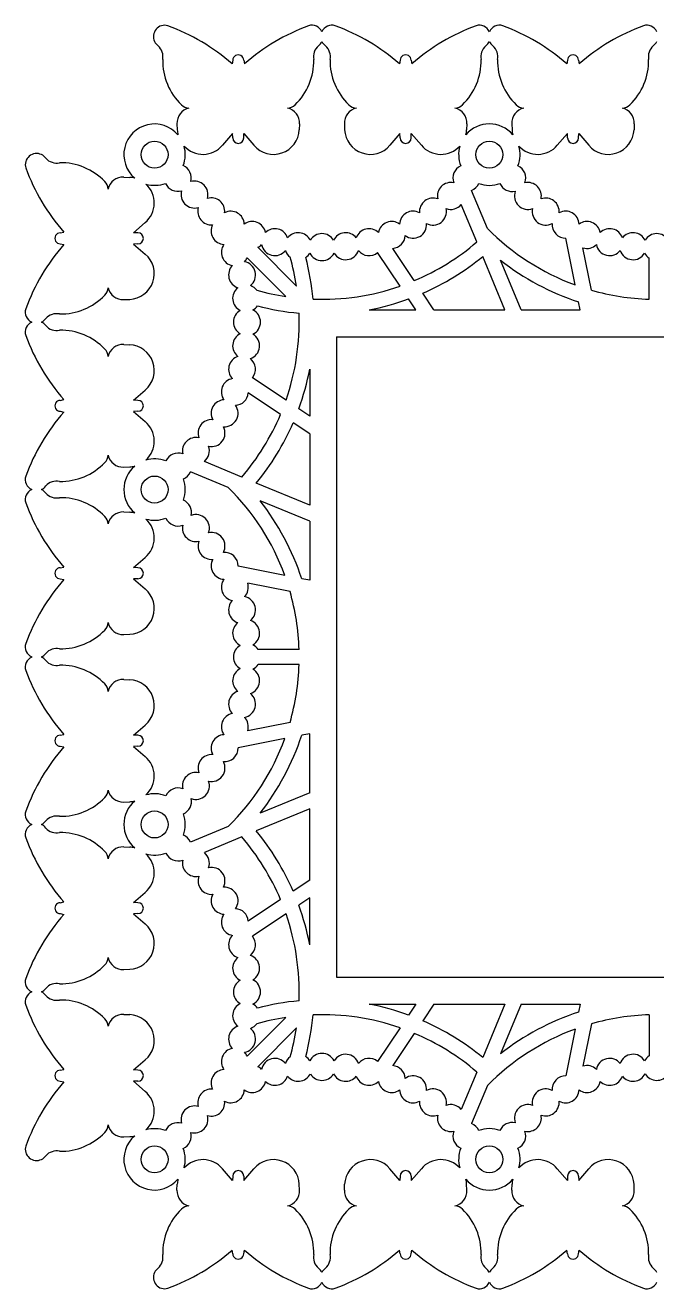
# Model space of a CAD drawing. Extents: x 299 to 426, y 193 to 320.
# Drawn here: x 299.3 to 362.8, y 192.7 to 319.7 of the extents above; entities that cross this region are included whole.
import ezdxf

# ---------------------------------------------------------------- set-up
doc = ezdxf.new("R2010")
doc.units = 0
doc.layers.get('0').update_dxf_attribs({"linetype": 'CONTINUOUS'})

msp = doc.modelspace()

# ---------------------------------------------------------------- linework, layer by layer
for p, q in [((320.124268, 316.149218), (320.047834, 315.802084)), ((321.22297, 316.149113), (321.299509, 315.802084)), ((336.958006, 316.149218), (336.881572, 315.802084)), ((338.056709, 316.149113), (338.133247, 315.802084)), ((353.791744, 316.149218), (353.715311, 315.802084)), ((354.890447, 316.149113), (354.966985, 315.802084)), ((314.513348, 309.773964), (314.539921, 309.170826)), ((320.102968, 308.797781), (319.092731, 307.609718)), ((320.12432, 308.348282), (320.102925, 308.797727)), ((321.223023, 308.348282), (321.244418, 308.797727)), ((321.244418, 308.797727), (322.254542, 307.609567)), ((326.834131, 309.773377), (326.8075, 309.170242)), ((331.34695, 309.773377), (331.373581, 309.170242)), ((336.936663, 308.797727), (335.926539, 307.609567)), ((336.958058, 308.348282), (336.936663, 308.797727)), ((338.056761, 308.348282), (338.078156, 308.797727)), ((338.078156, 308.797727), (339.08828, 307.609567)), ((343.667869, 309.773377), (343.641239, 309.170242)), ((348.180688, 309.773377), (348.207319, 309.170242)), ((353.770401, 308.797727), (352.760278, 307.609567)), ((353.791796, 308.348282), (353.770401, 308.797727)), ((354.890499, 308.348282), (354.911894, 308.797727)), ((354.911894, 308.797727), (355.922018, 307.609567)), ((360.501607, 309.773377), (360.474977, 309.170242)), ((309.153499, 304.414116), (309.756638, 304.387543)), ((345.724043, 299.252943), (344.144024, 303.067447)), ((344.664707, 297.890716), (343.10308, 301.660818)), ((310.129683, 298.824496), (311.317746, 299.834733)), ((302.778246, 298.803196), (303.12538, 298.87963)), ((310.579182, 298.803144), (310.129737, 298.824539)), ((302.778351, 297.704493), (303.12538, 297.627955)), ((310.579182, 297.704441), (310.129737, 297.683046)), ((310.129737, 297.683046), (311.317897, 296.672922)), ((326.525673, 293.462451), (322.628778, 297.359346)), ((338.380339, 294.003185), (336.213107, 297.246676)), ((354.552505, 293.576966), (353.618617, 298.271939)), ((356.187593, 293.04557), (355.340536, 297.304013)), ((325.465013, 292.401791), (321.568118, 296.298686)), ((336.944756, 293.451758), (334.690806, 296.825032)), ((347.489666, 291.070661), (345.266813, 296.437105)), ((349.113255, 291.070661), (347.044966, 296.063953)), ((362.008017, 292.137179), (362.008017, 296.246287)), ((309.154087, 292.093333), (309.757222, 292.119963)), ((338.535754, 291.070661), (337.804127, 292.165617)), ((340.339788, 291.070661), (339.228066, 292.734471)), ((333.827263, 291.070661), (338.535754, 291.070661)), ((340.339788, 291.070661), (347.489666, 291.070661)), ((349.113255, 291.070661), (355.05104, 291.070661)), ((355.05104, 291.070661), (354.891373, 291.873361)), ((330.556802, 288.370661), (394.959231, 288.370661)), ((330.556802, 288.370661), (330.556802, 223.968232)), ((309.154087, 287.580514), (309.757222, 287.553883)), ((327.856802, 285.1002), (327.856802, 280.39171)), ((325.475706, 281.982708), (322.102432, 284.236658)), ((302.778246, 281.969458), (303.12538, 282.045891)), ((310.129737, 281.990801), (311.317897, 283.000924)), ((310.579182, 281.969406), (310.129737, 281.990801)), ((324.924279, 280.547125), (321.680788, 282.714357)), ((302.778351, 280.870755), (303.12538, 280.794217)), ((310.579182, 280.870703), (310.129737, 280.849308)), ((310.129737, 280.849308), (311.317897, 279.839184)), ((327.856802, 280.39171), (326.761847, 281.123336)), ((327.856802, 278.587676), (326.192992, 279.699398)), ((327.856802, 278.587676), (327.856802, 271.437797)), ((321.036748, 274.262757), (317.266646, 275.824384)), ((309.154087, 275.259595), (309.757222, 275.286225)), ((319.674521, 273.203421), (315.860017, 274.78344)), ((327.856802, 271.437797), (322.490359, 273.660651)), ((327.856802, 269.814209), (322.863511, 271.882498)), ((309.154087, 270.746776), (309.757222, 270.720145)), ((327.856802, 269.814209), (327.856802, 263.876424)), ((310.129737, 265.157063), (311.317897, 266.167186)), ((302.778246, 265.13572), (303.12538, 265.212153)), ((310.579182, 265.135667), (310.129737, 265.157063)), ((325.350498, 264.374958), (320.655525, 265.308847)), ((302.778351, 264.037017), (303.12538, 263.960479)), ((310.579182, 264.036965), (310.129737, 264.01557)), ((310.129737, 264.01557), (311.317897, 263.005446)), ((325.881894, 262.739871), (321.623451, 263.586927)), ((327.856802, 263.876424), (327.054103, 264.03609)), ((309.154087, 258.425856), (309.757222, 258.452487)), ((326.790285, 256.919447), (322.681176, 256.919447)), ((326.790285, 255.419447), (322.681176, 255.419447)), ((309.154087, 253.913037), (309.757222, 253.886407)), ((310.129737, 248.323324), (311.317897, 249.333448)), ((325.881894, 249.599023), (321.623451, 248.751966)), ((302.778246, 248.301982), (303.12538, 248.378415)), ((310.579182, 248.301929), (310.129737, 248.323324)), ((325.350498, 247.963935), (320.655525, 247.030047)), ((327.856802, 248.46247), (327.054103, 248.302804)), ((327.856802, 242.524685), (327.856802, 248.46247)), ((302.778351, 247.203279), (303.12538, 247.126741)), ((310.579182, 247.203227), (310.129737, 247.181831)), ((310.129737, 247.181831), (311.317897, 246.171708)), ((309.154087, 241.592118), (309.757222, 241.618749)), ((327.856802, 242.524685), (322.863511, 240.456396)), ((327.856802, 240.901096), (322.490359, 238.678243)), ((327.856802, 233.751218), (327.856802, 240.901096)), ((319.674521, 239.135473), (315.860017, 237.555454)), ((321.036748, 238.076137), (317.266646, 236.51451)), ((309.154087, 237.079299), (309.757222, 237.052669)), ((327.856802, 233.751218), (326.192992, 232.639496)), ((310.129737, 231.489586), (311.317897, 232.49971)), ((302.778246, 231.468243), (303.12538, 231.544677)), ((310.579182, 231.468191), (310.129737, 231.489586)), ((324.924279, 231.791769), (321.680788, 229.624537)), ((327.856802, 231.947184), (326.761847, 231.215558)), ((327.856802, 227.238693), (327.856802, 231.947184)), ((302.778351, 230.369541), (303.12538, 230.293002)), ((310.579182, 230.369488), (310.129737, 230.348093)), ((310.129737, 230.348093), (311.317897, 229.337969)), ((325.475706, 230.356186), (322.102432, 228.102236)), ((309.154087, 224.75838), (309.757222, 224.785011)), ((330.556802, 223.968232), (394.959231, 223.968232)), ((333.827263, 221.268232), (338.535754, 221.268232)), ((338.535754, 221.268232), (337.804127, 220.173277)), ((340.339788, 221.268232), (339.228066, 219.604422)), ((340.339788, 221.268232), (347.489666, 221.268232)), ((347.489666, 221.268232), (345.266813, 215.901789)), ((349.113255, 221.268232), (347.044966, 216.274941)), ((349.113255, 221.268232), (355.05104, 221.268232)), ((355.05104, 221.268232), (354.891373, 220.465533)), ((309.154087, 220.245561), (309.757222, 220.21893)), ((325.465013, 219.937103), (321.568118, 216.040208)), ((362.008017, 220.201715), (362.008017, 216.092607)), ((326.525673, 218.876443), (322.628778, 214.979548)), ((336.944756, 218.887136), (334.690806, 215.513862)), ((354.552505, 218.761928), (353.618617, 214.066955)), ((356.187593, 219.293324), (355.340536, 215.034881)), ((338.380339, 218.335709), (336.213107, 215.092218)), ((302.778246, 214.634505), (303.12538, 214.710939)), ((310.129737, 214.655848), (311.317897, 215.665972)), ((310.579182, 214.634453), (310.129737, 214.655848)), ((302.778351, 213.535803), (303.12538, 213.459264)), ((310.129683, 213.514398), (311.317746, 212.504161)), ((310.579182, 213.53575), (310.129737, 213.514355)), ((344.664707, 214.448178), (343.10308, 210.678076)), ((345.724043, 213.085951), (344.144024, 209.271447)), ((309.153499, 207.924778), (309.756638, 207.951351)), ((320.102968, 203.541113), (319.092731, 204.729176)), ((321.244418, 203.541167), (322.254542, 204.729327)), ((336.936663, 203.541167), (335.926539, 204.729327)), ((338.078156, 203.541167), (339.08828, 204.729327)), ((353.770401, 203.541167), (352.760278, 204.729327)), ((354.911894, 203.541167), (355.922018, 204.729327)), ((320.12432, 203.990612), (320.102925, 203.541167)), ((321.223023, 203.990612), (321.244418, 203.541167)), ((336.958058, 203.990612), (336.936663, 203.541167)), ((338.056761, 203.990612), (338.078156, 203.541167)), ((353.791796, 203.990612), (353.770401, 203.541167)), ((354.890499, 203.990612), (354.911894, 203.541167)), ((314.513348, 202.56493), (314.539921, 203.168068)), ((326.834131, 202.565517), (326.8075, 203.168652)), ((331.34695, 202.565517), (331.373581, 203.168652)), ((343.667869, 202.565517), (343.641239, 203.168652)), ((348.180688, 202.565517), (348.207319, 203.168652)), ((360.501607, 202.565517), (360.474977, 203.168652)), ((320.124268, 196.189676), (320.047834, 196.53681)), ((321.22297, 196.189781), (321.299509, 196.53681)), ((336.958006, 196.189676), (336.881572, 196.53681)), ((338.056709, 196.189781), (338.133247, 196.53681)), ((353.791744, 196.189676), (353.715311, 196.53681)), ((354.890447, 196.189781), (354.966985, 196.53681))]:
    msp.add_line(p, q)
for centre in [(312.256802, 306.670661), (345.924279, 306.670661), (312.256802, 273.003185), (312.256802, 239.335709), (312.256802, 205.668232), (345.924279, 205.668232)]:
    msp.add_circle(centre, 1.35552)
for centre, radius, start, end in [((313.283579, 318.535028), 1.138673, 73.983247, 205.613451), ((306.396327, 300.144796), 20.772922, 48.914998, 69.715981), ((334.951015, 300.144796), 20.772922, 110.284019, 131.085002), ((328.063764, 318.535028), 1.138673, 25.613451, 106.016753), ((330.117318, 318.535028), 1.138673, 73.983247, 154.386549), ((323.230066, 300.144796), 20.772922, 48.914998, 69.715981), ((351.784754, 300.144796), 20.772922, 110.284019, 131.085002), ((344.897502, 318.535028), 1.138673, 25.613451, 106.016753), ((346.951056, 318.535028), 1.138673, 73.983247, 154.386549), ((340.063804, 300.144796), 20.772922, 48.914998, 69.715981), ((368.618492, 300.144796), 20.772922, 110.284019, 131.085002), ((361.73124, 318.535028), 1.138673, 25.613451, 106.016753), ((313.283579, 318.535028), 1.138673, 205.613451, 234.096274), ((311.63471, 316.517386), 1.47048, 348.646583, 48.147712), ((329.712633, 316.517386), 1.47048, 131.852288, 191.353417), ((328.063764, 318.535028), 1.138673, 305.903726, 334.386549), ((330.117318, 318.535028), 1.138673, 205.613451, 234.096274), ((328.468448, 316.517386), 1.47048, 348.646583, 48.147712), ((346.546371, 316.517386), 1.47048, 131.852288, 191.353417), ((344.897502, 318.535028), 1.138673, 305.903726, 334.386549), ((346.951056, 318.535028), 1.138673, 205.613451, 234.096274), ((345.302187, 316.517386), 1.47048, 348.646583, 48.147712), ((363.380109, 316.517386), 1.47048, 131.852288, 191.353417), ((361.73124, 318.535028), 1.138673, 305.903726, 334.386549), ((320.673619, 316.149165), 0.549351, 359.994538, 179.994538), ((337.507357, 316.149165), 0.549351, 359.994538, 179.994538), ((354.341095, 316.149165), 0.549351, 359.994538, 179.994538), ((319.199561, 316.104315), 6.124392, 178.843673, 226.26073), ((322.147782, 316.104315), 6.124392, 313.73927, 1.156327), ((336.033299, 316.104315), 6.124392, 178.843673, 226.26073), ((338.981521, 316.104315), 6.124392, 313.73927, 1.156327), ((352.867037, 316.104315), 6.124392, 178.843673, 226.26073), ((355.815259, 316.104315), 6.124392, 313.73927, 1.156327), ((316.056678, 309.84196), 1.544828, 102.797526, 182.522708), ((315.723815, 312.381273), 1.033378, 222.775242, 269.467045), ((325.623528, 312.381273), 1.033378, 270.532955, 317.224758), ((325.290807, 309.84152), 1.544828, 357.471829, 77.197012), ((332.890274, 309.84152), 1.544828, 102.802988, 182.528171), ((332.557553, 312.381273), 1.033378, 222.775242, 269.467045), ((342.457266, 312.381273), 1.033378, 270.532955, 317.224758), ((342.124545, 309.84152), 1.544828, 357.471829, 77.197012), ((349.724012, 309.84152), 1.544828, 102.802988, 182.528171), ((349.391292, 312.381273), 1.033378, 222.775242, 269.467045), ((359.291004, 312.381273), 1.033378, 270.532955, 317.224758), ((358.958283, 309.84152), 1.544828, 357.471829, 77.197012), ((312.256802, 306.670661), 3.087444, 40.274759, 229.725241), ((317.122992, 309.284631), 2.585577, 182.522708, 193.830433), ((324.22444, 309.284293), 2.585577, 220.369802, 357.471829), ((333.956641, 309.284293), 2.585577, 182.528171, 319.630198), ((345.924279, 306.670661), 3.087444, 40.274759, 139.718261), ((341.058179, 309.284293), 2.585577, 346.18384, 357.471829), ((350.790379, 309.284293), 2.585577, 182.528171, 193.81616), ((357.891917, 309.284293), 2.585577, 220.369802, 357.471829), ((312.256802, 306.670661), 3.087444, 339.219706, 16.211936), ((317.122992, 309.284631), 2.585577, 222.656262, 319.624736), ((320.673671, 308.348282), 0.549351, 180, 360), ((337.50741, 308.348282), 0.549351, 180, 360), ((341.058179, 309.284293), 2.585577, 220.369802, 317.334775), ((345.924279, 306.670661), 3.087444, 163.800354, 201.343013), ((345.924279, 306.670661), 3.087444, 338.656987, 16.211936), ((350.790379, 309.284293), 2.585577, 222.665225, 319.630198), ((354.341148, 308.348282), 0.549351, 180, 360), ((300.392436, 305.643884), 1.138673, 64.386549, 196.016753), ((300.392436, 305.643884), 1.138673, 35.903726, 64.386549), ((302.410078, 307.292754), 1.47048, 221.852288, 281.353417), ((318.782668, 312.531136), 20.772922, 200.284019, 221.085002), ((302.823149, 299.727903), 6.124392, 43.73927, 91.156327), ((314.589221, 304.338243), 1.3555, 343.527926, 65.868136), ((343.61474, 304.315362), 1.35552, 114.687725, 200.748902), ((348.233817, 304.315362), 1.35552, 339.251098, 65.312275), ((306.546191, 303.203649), 1.033378, 0.532955, 47.224758), ((309.085503, 302.870786), 1.544828, 87.477292, 167.202474), ((309.642832, 301.804472), 2.585577, 76.169567, 87.477292), ((309.642832, 301.804472), 2.585577, 310.375264, 47.343738), ((312.256802, 306.670661), 3.087444, 253.788064, 290.780294), ((314.589221, 304.338243), 1.3555, 204.131864, 286.472074), ((316.273438, 302.654026), 1.3555, 343.501588, 106.472074), ((342.048816, 302.512852), 1.35552, 77.286375, 192.922815), ((343.61474, 304.315362), 1.35552, 292.983442, 336.436352), ((345.924279, 306.670661), 3.087444, 249.781064, 290.218936), ((348.233817, 304.315362), 1.35552, 203.563648, 282.713625), ((349.799741, 302.512852), 1.35552, 347.077185, 102.713625), ((316.273438, 302.654026), 1.3555, 163.527926, 286.498412), ((317.958076, 300.969388), 1.3555, 354.286833, 106.498412), ((340.252036, 300.940358), 1.35552, 69.460288, 185.096728), ((349.799741, 302.512852), 1.35552, 159.251098, 290.539712), ((351.596522, 300.940358), 1.35552, 354.903272, 110.539712), ((317.958076, 300.969388), 1.3555, 163.501588, 275.713167), ((340.252036, 300.940358), 1.35552, 241.634201, 12.922815), ((342.048816, 302.512852), 1.35552, 249.460288, 321.055559), ((351.596522, 300.940358), 1.35552, 167.077185, 298.365799), ((319.923212, 299.627171), 1.35552, 2.729359, 117.04632), ((322.077617, 298.597754), 1.35552, 10.555446, 126.191886), ((336.103464, 298.597754), 1.35552, 53.808114, 169.444554), ((338.257869, 299.627171), 1.35552, 61.634201, 177.270641), ((338.257869, 299.627171), 1.35552, 233.808114, 5.096728), ((353.590688, 299.627171), 1.35552, 174.903272, 271.180596), ((353.590688, 299.627171), 1.35552, 2.729359, 118.365799), ((355.745093, 298.597754), 1.35552, 10.555446, 126.191886), ((302.778299, 298.253845), 0.549351, 90.005462, 270.005462), ((310.579182, 298.253792), 0.549351, 270, 90), ((319.300293, 299.004252), 1.35552, 152.95368, 267.270641), ((324.352128, 297.871284), 1.35552, 18.381533, 134.017972), ((326.704375, 297.461292), 1.35552, 26.20762, 141.844059), ((329.090541, 297.375417), 1.35552, 30.329854, 149.670146), ((331.476706, 297.461292), 1.35552, 38.155941, 153.79238), ((333.828953, 297.871284), 1.35552, 45.982028, 161.618467), ((336.103464, 298.597754), 1.35552, 274.639516, 357.270641), ((362.758017, 316.043808), 23.918391, 224.588205, 249.93641), ((358.019604, 297.871284), 1.35552, 18.381533, 134.017972), ((360.371852, 297.461292), 1.35552, 26.20762, 141.844059), ((362.758017, 297.375417), 1.35552, 30.329854, 149.670146), ((318.782668, 283.976448), 20.772922, 138.914998, 159.715981), ((320.329709, 296.849847), 1.35552, 143.808114, 259.444554), ((322.077617, 298.597754), 1.35552, 293.991741, 314.017972), ((324.352128, 297.871284), 1.35552, 190.555446, 321.844059), ((329.090541, 316.043808), 23.918391, 292.854707, 310.627436), ((355.745093, 298.597754), 1.35552, 252.635382, 314.017972), ((358.019604, 297.871284), 1.35552, 190.555446, 321.844059), ((309.643171, 294.703023), 2.585577, 272.528171, 49.630198), ((320.329709, 296.849847), 1.35552, 315.982028, 336.008259), ((320.329709, 296.849847), 1.35552, 315.982028, 336.008259), ((326.704375, 297.461292), 1.35552, 198.381533, 233.097452), ((302.883655, 289.836923), 23.918391, 8.718448, 15.869498), ((302.883655, 289.836923), 25.418391, 5.203269, 14.810178), ((326.704375, 297.461292), 1.35552, 303.756863, 329.670146), ((329.090541, 297.375417), 1.35552, 206.20762, 333.79238), ((331.476706, 297.461292), 1.35552, 210.329854, 341.618467), ((333.828953, 297.871284), 1.35552, 218.155941, 309.480086), ((329.090541, 316.043808), 25.418391, 293.504831, 309.523921), ((362.758017, 316.043808), 25.418391, 231.816908, 251.971726), ((360.371852, 297.461292), 1.35552, 198.381533, 329.670146), ((362.758017, 297.375417), 1.35552, 206.20762, 236.406763), ((321.05618, 294.575336), 1.35552, 135.982028, 251.618467), ((321.05618, 294.575336), 1.35552, 308.155941, 79.444554), ((321.466171, 292.223089), 1.35552, 36.902548, 71.618467), ((329.090541, 316.043808), 23.918391, 267.859779, 289.170208), ((302.823149, 296.779681), 6.124392, 268.843673, 316.26073), ((306.546191, 293.303936), 1.033378, 312.775242, 359.467045), ((309.085944, 293.636657), 1.544828, 192.802988, 272.528171), ((321.466171, 292.223089), 1.35552, 128.155941, 243.79238), ((329.090541, 316.043808), 23.918391, 254.130502, 261.281552), ((329.090541, 316.043808), 25.418391, 280.739863, 290.047947), ((362.758017, 316.043808), 23.918391, 254.05576, 268.203103), ((300.392436, 290.8637), 1.138673, 163.983247, 244.386549), ((321.552047, 289.836923), 1.35552, 120.329854, 239.670146), ((321.466171, 292.223089), 1.35552, 300.329854, 326.243137), ((321.552047, 289.836923), 1.35552, 296.20762, 63.79238), ((329.090541, 316.043808), 25.418391, 255.189822, 264.796731), ((300.392436, 288.810146), 1.138673, 115.613451, 196.016753), ((300.392436, 290.8637), 1.138673, 295.613451, 324.096274), ((300.392436, 288.810146), 1.138673, 35.903726, 64.386549), ((302.410078, 289.214831), 1.47048, 78.646583, 138.147712), ((302.883655, 289.836923), 23.918391, 340.829792, 2.140221), ((318.782668, 295.697398), 20.772922, 200.284019, 221.085002), ((302.410078, 290.459015), 1.47048, 221.852288, 281.353417), ((302.823149, 282.894165), 6.124392, 43.73927, 91.156327), ((321.466171, 287.450758), 1.35552, 116.20762, 231.844059), ((321.466171, 287.450758), 1.35552, 288.381533, 59.670146), ((306.546191, 286.36991), 1.033378, 0.532955, 47.224758), ((309.085944, 286.03719), 1.544828, 87.471829, 167.197012), ((309.643171, 284.970823), 2.585577, 310.369802, 87.471829), ((321.05618, 285.098511), 1.35552, 108.381533, 224.017972), ((321.05618, 285.098511), 1.35552, 320.519914, 51.844059), ((302.883655, 289.836923), 25.418391, 339.952053, 349.260137), ((320.329709, 282.824), 1.35552, 100.555446, 216.191886), ((302.778299, 281.420107), 0.549351, 90.005462, 270.005462), ((310.579182, 281.420054), 0.549351, 270, 90), ((319.300293, 280.669595), 1.35552, 92.729359, 208.365799), ((320.329709, 282.824), 1.35552, 272.729359, 355.360484), ((318.782668, 267.14271), 20.772922, 138.914998, 159.715981), ((319.300293, 280.669595), 1.35552, 264.903272, 36.191886), ((309.643171, 277.869285), 2.585577, 312.665225, 49.630198), ((317.987106, 278.675428), 1.35552, 84.903272, 200.539712), ((302.883655, 289.836923), 23.918391, 319.372564, 337.145293), ((302.883655, 289.836923), 25.418391, 320.476079, 336.495169), ((316.414611, 276.878647), 1.35552, 77.077185, 192.713625), ((317.987106, 278.675428), 1.35552, 257.077185, 28.365799), ((316.414611, 276.878647), 1.35552, 308.944441, 20.539712), ((302.823149, 279.945943), 6.124392, 268.843673, 316.26073), ((306.546191, 276.470198), 1.033378, 312.775242, 359.467045), ((309.085944, 276.802919), 1.544828, 192.802988, 272.528171), ((312.256802, 273.003185), 3.087444, 68.656987, 106.199646), ((314.612102, 275.312724), 1.35552, 69.251098, 155.312275), ((300.392436, 274.029962), 1.138673, 163.983247, 244.386549), ((312.256802, 273.003185), 3.087444, 130.281739, 229.718261), ((309.643171, 277.869285), 2.585577, 272.528171, 283.81616), ((314.612102, 275.312724), 1.35552, 293.563648, 337.016558), ((300.392436, 274.029962), 1.138673, 295.613451, 324.096274), ((302.410078, 272.381093), 1.47048, 78.646583, 138.147712), ((312.256802, 273.003185), 3.087444, 339.781064, 20.218936), ((302.883655, 256.169447), 23.918391, 20.06359, 45.411795), ((300.392436, 271.976408), 1.138673, 115.613451, 196.016753), ((300.392436, 271.976408), 1.138673, 35.903726, 64.386549), ((302.410078, 273.625277), 1.47048, 221.852288, 281.353417), ((302.823149, 266.060427), 6.124392, 43.73927, 91.156327), ((314.612102, 270.693647), 1.35552, 347.286375, 66.436352), ((302.883655, 256.169447), 25.418391, 18.028274, 38.183092), ((318.782668, 278.86366), 20.772922, 200.284019, 221.085002), ((309.085944, 269.203452), 1.544828, 87.471829, 167.197012), ((309.643171, 268.137085), 2.585577, 76.18384, 87.471829), ((306.546191, 269.536172), 1.033378, 0.532955, 47.224758), ((309.643171, 268.137085), 2.585577, 310.369802, 47.334775), ((312.256802, 273.003185), 3.087444, 253.800354, 291.343013), ((314.612102, 270.693647), 1.35552, 204.687725, 290.748902), ((316.414611, 269.127723), 1.35552, 167.286375, 282.922815), ((316.414611, 269.127723), 1.35552, 339.460288, 110.748902), ((317.987106, 267.330942), 1.35552, 331.634201, 102.922815), ((317.987106, 267.330942), 1.35552, 159.460288, 275.096728), ((319.300293, 265.336776), 1.35552, 151.634201, 267.270641), ((319.300293, 265.336776), 1.35552, 358.819404, 95.096728), ((302.778299, 264.586368), 0.549351, 90.005462, 270.005462), ((310.579182, 264.586316), 0.549351, 270, 90), ((318.782668, 250.308972), 20.772922, 138.914998, 159.715981), ((309.643171, 261.035547), 2.585577, 272.528171, 49.630198), ((320.329709, 263.182371), 1.35552, 143.808114, 259.444554), ((320.329709, 263.182371), 1.35552, 315.982028, 17.364618), ((321.05618, 260.907859), 1.35552, 135.982028, 251.618467), ((321.05618, 260.907859), 1.35552, 308.155941, 79.444554), ((302.883655, 256.169447), 23.918391, 1.796897, 15.94424), ((306.546191, 259.63646), 1.033378, 312.775242, 359.467045), ((309.085944, 259.96918), 1.544828, 192.802988, 272.528171), ((321.466171, 258.555612), 1.35552, 128.155941, 243.79238), ((321.466171, 258.555612), 1.35552, 300.329854, 71.618467), ((302.823149, 263.112205), 6.124392, 268.843673, 316.26073), ((300.392436, 257.196224), 1.138673, 163.983247, 244.386549), ((302.410078, 255.547355), 1.47048, 78.646583, 138.147712), ((321.552047, 256.169447), 1.35552, 120.329854, 239.670146), ((321.552047, 256.169447), 1.35552, 33.593237, 63.79238), ((300.392436, 255.14267), 1.138673, 115.613451, 196.016753), ((300.392436, 257.196224), 1.138673, 295.613451, 324.096274), ((300.392436, 255.14267), 1.138673, 35.903726, 64.386549), ((302.410078, 256.791539), 1.47048, 221.852288, 281.353417), ((302.823149, 249.226689), 6.124392, 43.73927, 91.156327), ((321.552047, 256.169447), 1.35552, 296.20762, 326.406763), ((302.883655, 256.169447), 23.918391, 344.05576, 358.203103), ((318.782668, 262.029922), 20.772922, 200.284019, 221.085002), ((321.466171, 253.783282), 1.35552, 116.20762, 231.844059), ((321.466171, 253.783282), 1.35552, 288.381533, 59.670146), ((306.546191, 252.702434), 1.033378, 0.532955, 47.224758), ((309.085944, 252.369713), 1.544828, 87.471829, 167.197012), ((309.643171, 251.303347), 2.585577, 310.369802, 87.471829), ((321.05618, 251.431034), 1.35552, 108.381533, 224.017972), ((321.05618, 251.431034), 1.35552, 280.555446, 51.844059), ((320.329709, 249.156523), 1.35552, 100.555446, 216.191886), ((320.329709, 249.156523), 1.35552, 342.635382, 44.017972), ((302.778299, 247.75263), 0.549351, 90.005462, 270.005462), ((310.579182, 247.752578), 0.549351, 270, 90), ((319.300293, 247.002118), 1.35552, 92.729359, 208.365799), ((302.883655, 256.169447), 23.918391, 314.588205, 339.93641), ((302.883655, 256.169447), 25.418391, 321.816908, 341.971726), ((318.782668, 233.475234), 20.772922, 138.914998, 159.715981), ((319.300293, 247.002118), 1.35552, 264.903272, 1.180596), ((309.643171, 244.201809), 2.585577, 312.665225, 49.630198), ((317.987106, 245.007952), 1.35552, 84.903272, 200.539712), ((317.987106, 245.007952), 1.35552, 257.077185, 28.365799), ((316.414611, 243.211171), 1.35552, 77.077185, 192.713625), ((306.546191, 242.802722), 1.033378, 312.775242, 359.467045), ((309.085944, 243.135442), 1.544828, 192.802988, 272.528171), ((314.612102, 241.645247), 1.35552, 69.251098, 155.312275), ((316.414611, 243.211171), 1.35552, 249.251098, 20.539712), ((302.823149, 246.278467), 6.124392, 268.843673, 316.26073), ((312.256802, 239.335709), 3.087444, 130.281739, 229.718261), ((309.643171, 244.201809), 2.585577, 272.528171, 283.81616), ((312.256802, 239.335709), 3.087444, 68.656987, 106.199646), ((314.612102, 241.645247), 1.35552, 293.563648, 12.713625), ((300.392436, 240.362486), 1.138673, 163.983247, 244.386549), ((302.410078, 238.713617), 1.47048, 78.646583, 138.147712), ((312.256802, 239.335709), 3.087444, 339.781064, 20.218936), ((300.392436, 238.308932), 1.138673, 115.613451, 196.016753), ((300.392436, 240.362486), 1.138673, 295.613451, 324.096274), ((300.392436, 238.308932), 1.138673, 35.903726, 64.386549), ((302.410078, 239.957801), 1.47048, 221.852288, 281.353417), ((318.782668, 245.196184), 20.772922, 200.284019, 221.085002), ((302.823149, 232.392951), 6.124392, 43.73927, 91.156327), ((314.612102, 237.02617), 1.35552, 22.983442, 66.436352), ((302.883655, 222.501971), 23.918391, 22.854707, 40.627436), ((302.883655, 222.501971), 25.418391, 23.504831, 39.523921), ((306.546191, 235.868696), 1.033378, 0.532955, 47.224758), ((309.085944, 235.535975), 1.544828, 87.471829, 167.197012), ((309.643171, 234.469609), 2.585577, 76.18384, 87.471829), ((309.643171, 234.469609), 2.585577, 310.369802, 47.334775), ((312.256802, 239.335709), 3.087444, 253.800354, 291.343013), ((314.612102, 237.02617), 1.35552, 204.687725, 290.748902), ((316.414611, 235.460246), 1.35552, 339.460288, 51.055559), ((316.414611, 235.460246), 1.35552, 167.286375, 282.922815), ((317.987106, 233.663466), 1.35552, 331.634201, 102.922815), ((317.987106, 233.663466), 1.35552, 159.460288, 275.096728), ((319.300293, 231.669299), 1.35552, 323.808114, 95.096728), ((302.778299, 230.918892), 0.549351, 90.005462, 270.005462), ((310.579182, 230.91884), 0.549351, 270, 90), ((319.300293, 231.669299), 1.35552, 151.634201, 267.270641), ((302.883655, 222.501971), 25.418391, 10.739863, 20.047947), ((318.782668, 216.641496), 20.772922, 138.914998, 159.715981), ((320.329709, 229.514894), 1.35552, 143.808114, 259.444554), ((320.329709, 229.514894), 1.35552, 4.639516, 87.270641), ((302.883655, 222.501971), 23.918391, 357.859779, 19.170208), ((309.643171, 227.368071), 2.585577, 272.528171, 49.630198), ((321.05618, 227.240383), 1.35552, 135.982028, 251.618467), ((321.05618, 227.240383), 1.35552, 308.155941, 39.480086), ((321.466171, 224.888136), 1.35552, 300.329854, 71.618467), ((302.823149, 229.444729), 6.124392, 268.843673, 316.26073), ((306.546191, 225.968983), 1.033378, 312.775242, 359.467045), ((309.085944, 226.301704), 1.544828, 192.802988, 272.528171), ((321.466171, 224.888136), 1.35552, 128.155941, 243.79238), ((300.392436, 223.528748), 1.138673, 163.983247, 244.386549), ((321.552047, 222.501971), 1.35552, 120.329854, 239.670146), ((321.552047, 222.501971), 1.35552, 296.20762, 63.79238), ((300.392436, 221.475194), 1.138673, 115.613451, 196.016753), ((300.392436, 223.528748), 1.138673, 295.613451, 324.096274), ((300.392436, 221.475194), 1.138673, 35.903726, 64.386549), ((302.410078, 221.879878), 1.47048, 78.646583, 138.147712), ((318.782668, 228.362445), 20.772922, 200.284019, 221.085002), ((302.410078, 223.124063), 1.47048, 221.852288, 281.353417), ((302.823149, 215.559212), 6.124392, 43.73927, 91.156327), ((321.466171, 220.115805), 1.35552, 116.20762, 231.844059), ((321.466171, 220.115805), 1.35552, 33.756863, 59.670146), ((329.090541, 196.295086), 25.418391, 95.203269, 104.810178), ((329.090541, 196.295086), 25.418391, 69.952053, 79.260137), ((306.546191, 219.034958), 1.033378, 0.532955, 47.224758), ((309.085944, 218.702237), 1.544828, 87.471829, 167.197012), ((309.643171, 217.63587), 2.585577, 310.369802, 87.471829), ((329.090541, 196.295086), 23.918391, 98.718448, 105.869498), ((302.883655, 222.501971), 25.418391, 345.189822, 354.796731), ((329.090541, 196.295086), 23.918391, 70.829792, 92.140221), ((362.758017, 196.295086), 25.418391, 108.028274, 128.183092), ((362.758017, 196.295086), 23.918391, 91.796897, 105.94424), ((321.05618, 217.763558), 1.35552, 108.381533, 224.017972), ((321.05618, 217.763558), 1.35552, 280.555446, 51.844059), ((321.466171, 220.115805), 1.35552, 288.381533, 323.097452), ((302.883655, 222.501971), 23.918391, 344.130502, 351.281552), ((329.090541, 196.295086), 25.418391, 50.476079, 66.495169), ((362.758017, 196.295086), 23.918391, 110.06359, 135.411795), ((329.090541, 196.295086), 23.918391, 49.372564, 67.145293), ((320.329709, 215.489047), 1.35552, 100.555446, 216.191886), ((320.329709, 215.489047), 1.35552, 23.991741, 44.017972), ((326.704375, 214.877601), 1.35552, 126.902548, 161.618467), ((326.704375, 214.877601), 1.35552, 30.329854, 56.243137), ((329.090541, 214.963477), 1.35552, 26.20762, 153.79238), ((331.476706, 214.877601), 1.35552, 18.381533, 149.670146), ((360.371852, 214.877601), 1.35552, 30.329854, 161.618467), ((362.758017, 214.963477), 1.35552, 123.593237, 153.79238), ((319.300293, 213.334642), 1.35552, 92.729359, 207.04632), ((322.077617, 213.741139), 1.35552, 45.982028, 66.008259), ((324.352128, 214.46761), 1.35552, 38.155941, 169.444554), ((333.828953, 214.46761), 1.35552, 50.519914, 141.844059), ((336.103464, 213.741139), 1.35552, 2.729359, 85.360484), ((355.745093, 213.741139), 1.35552, 45.982028, 107.364618), ((358.019604, 214.46761), 1.35552, 38.155941, 169.444554), ((318.782668, 199.807758), 20.772922, 138.914998, 159.715981), ((302.778299, 214.085154), 0.549351, 90.005462, 270.005462), ((310.579182, 214.085101), 0.549351, 270, 90), ((322.077617, 213.741139), 1.35552, 233.808114, 349.444554), ((324.352128, 214.46761), 1.35552, 225.982028, 341.618467), ((326.704375, 214.877601), 1.35552, 218.155941, 333.79238), ((329.090541, 214.963477), 1.35552, 212.18178, 327.81822), ((331.476706, 214.877601), 1.35552, 206.20762, 321.844059), ((333.828953, 214.46761), 1.35552, 198.381533, 314.017972), ((336.103464, 213.741139), 1.35552, 190.555446, 306.191886), ((338.257869, 212.711723), 1.35552, 354.903272, 126.191886), ((353.590688, 212.711723), 1.35552, 88.819404, 185.096728), ((355.745093, 213.741139), 1.35552, 233.808114, 349.444554), ((358.019604, 214.46761), 1.35552, 225.982028, 341.618467), ((360.371852, 214.877601), 1.35552, 218.155941, 333.79238), ((362.758017, 214.963477), 1.35552, 210.329854, 327.81822), ((309.642832, 210.534422), 2.585577, 312.656262, 49.624736), ((317.958076, 211.369506), 1.3555, 84.286833, 196.498412), ((319.923212, 212.711723), 1.35552, 242.95368, 357.270641), ((338.257869, 212.711723), 1.35552, 182.729359, 298.365799), ((340.252036, 211.398536), 1.35552, 347.077185, 118.365799), ((351.596522, 211.398536), 1.35552, 61.634201, 192.922815), ((353.590688, 212.711723), 1.35552, 241.634201, 357.270641), ((316.273438, 209.684868), 1.3555, 73.501588, 196.472074), ((317.958076, 211.369506), 1.3555, 253.501588, 5.713167), ((340.252036, 211.398536), 1.35552, 174.903272, 290.539712), ((342.048816, 209.826041), 1.35552, 38.944441, 110.539712), ((349.799741, 209.826041), 1.35552, 69.460288, 200.748902), ((351.596522, 211.398536), 1.35552, 249.460288, 5.096728), ((316.273438, 209.684868), 1.3555, 253.527926, 16.498412), ((342.048816, 209.826041), 1.35552, 167.077185, 282.713625), ((349.799741, 209.826041), 1.35552, 257.286375, 12.922815), ((302.823149, 212.610991), 6.124392, 268.843673, 316.26073), ((306.546191, 209.135245), 1.033378, 312.775242, 359.467045), ((309.085503, 209.468108), 1.544828, 192.797526, 272.522708), ((312.256802, 205.668232), 3.087444, 69.219706, 106.211936), ((314.589221, 208.000651), 1.3555, 73.527926, 155.868136), ((314.589221, 208.000651), 1.3555, 294.131864, 16.472074), ((343.61474, 208.023532), 1.35552, 159.251098, 245.312275), ((343.61474, 208.023532), 1.35552, 23.563648, 67.016558), ((345.924279, 205.668232), 3.087444, 69.781064, 110.218936), ((348.233817, 208.023532), 1.35552, 77.286375, 156.436352), ((348.233817, 208.023532), 1.35552, 294.687725, 20.748902), ((312.256802, 205.668232), 3.087444, 130.274759, 319.725241), ((309.642832, 210.534422), 2.585577, 272.522708, 283.830433), ((300.392436, 206.695009), 1.138673, 163.983247, 295.613451), ((300.392436, 206.695009), 1.138673, 295.613451, 324.096274), ((302.410078, 205.04614), 1.47048, 78.646583, 138.147712), ((312.256802, 205.668232), 3.087444, 343.788064, 20.780294), ((345.924279, 205.668232), 3.087444, 158.656987, 196.199646), ((345.924279, 205.668232), 3.087444, 343.788064, 21.343013), ((317.122992, 203.054263), 2.585577, 40.375264, 137.343738), ((320.673671, 203.990612), 0.549351, 0, 180), ((324.22444, 203.054601), 2.585577, 2.528171, 139.630198), ((333.956641, 203.054601), 2.585577, 40.369802, 177.471829), ((337.50741, 203.990612), 0.549351, 0, 180), ((341.058179, 203.054601), 2.585577, 42.665225, 139.630198), ((350.790379, 203.054601), 2.585577, 40.369802, 137.334775), ((354.341148, 203.990612), 0.549351, 0, 180), ((357.891917, 203.054601), 2.585577, 2.528171, 139.630198), ((317.122992, 203.054263), 2.585577, 166.169567, 177.477292), ((345.924279, 205.668232), 3.087444, 220.281739, 319.725241), ((341.058179, 203.054601), 2.585577, 2.528171, 13.81616), ((350.790379, 203.054601), 2.585577, 166.18384, 177.471829), ((316.056678, 202.496933), 1.544828, 177.477292, 257.202474), ((325.290807, 202.497374), 1.544828, 282.802988, 2.528171), ((332.890274, 202.497374), 1.544828, 177.471829, 257.197012), ((342.124545, 202.497374), 1.544828, 282.802988, 2.528171), ((349.724012, 202.497374), 1.544828, 177.471829, 257.197012), ((358.958283, 202.497374), 1.544828, 282.802988, 2.528171), ((315.723815, 199.957621), 1.033378, 90.532955, 137.224758), ((325.623528, 199.957621), 1.033378, 42.775242, 89.467045), ((332.557553, 199.957621), 1.033378, 90.532955, 137.224758), ((342.457266, 199.957621), 1.033378, 42.775242, 89.467045), ((349.391292, 199.957621), 1.033378, 90.532955, 137.224758), ((359.291004, 199.957621), 1.033378, 42.775242, 89.467045), ((319.199561, 196.234579), 6.124392, 133.73927, 181.156327), ((322.147782, 196.234579), 6.124392, 358.843673, 46.26073), ((336.033299, 196.234579), 6.124392, 133.73927, 181.156327), ((338.981521, 196.234579), 6.124392, 358.843673, 46.26073), ((352.867037, 196.234579), 6.124392, 133.73927, 181.156327), ((355.815259, 196.234579), 6.124392, 358.843673, 46.26073), ((311.63471, 195.821508), 1.47048, 311.852288, 11.353417), ((306.396327, 212.194098), 20.772922, 290.284019, 311.085002), ((320.673619, 196.189729), 0.549351, 180.005462, 0.005462), ((334.951015, 212.194098), 20.772922, 228.914998, 249.715981), ((329.712633, 195.821508), 1.47048, 168.646583, 228.147712), ((328.468448, 195.821508), 1.47048, 311.852288, 11.353417), ((323.230066, 212.194098), 20.772922, 290.284019, 311.085002), ((337.507357, 196.189729), 0.549351, 180.005462, 0.005462), ((351.784754, 212.194098), 20.772922, 228.914998, 249.715981), ((346.546371, 195.821508), 1.47048, 168.646583, 228.147712), ((345.302187, 195.821508), 1.47048, 311.852288, 11.353417), ((340.063804, 212.194098), 20.772922, 290.284019, 311.085002), ((354.341095, 196.189729), 0.549351, 180.005462, 0.005462), ((368.618492, 212.194098), 20.772922, 228.914998, 249.715981), ((363.380109, 195.821508), 1.47048, 168.646583, 228.147712), ((313.283579, 193.803866), 1.138673, 125.903726, 154.386549), ((328.063764, 193.803866), 1.138673, 25.613451, 54.096274), ((330.117318, 193.803866), 1.138673, 125.903726, 154.386549), ((344.897502, 193.803866), 1.138673, 25.613451, 54.096274), ((346.951056, 193.803866), 1.138673, 125.903726, 154.386549), ((361.73124, 193.803866), 1.138673, 25.613451, 54.096274), ((313.283579, 193.803866), 1.138673, 154.386549, 286.016753), ((328.063764, 193.803866), 1.138673, 253.983247, 334.386549), ((330.117318, 193.803866), 1.138673, 205.613451, 286.016753), ((344.897502, 193.803866), 1.138673, 253.983247, 334.386549), ((346.951056, 193.803866), 1.138673, 205.613451, 286.016753), ((361.73124, 193.803866), 1.138673, 253.983247, 334.386549)]:
    msp.add_arc(centre, radius, start, end)

doc.saveas('drawing.dxf')
